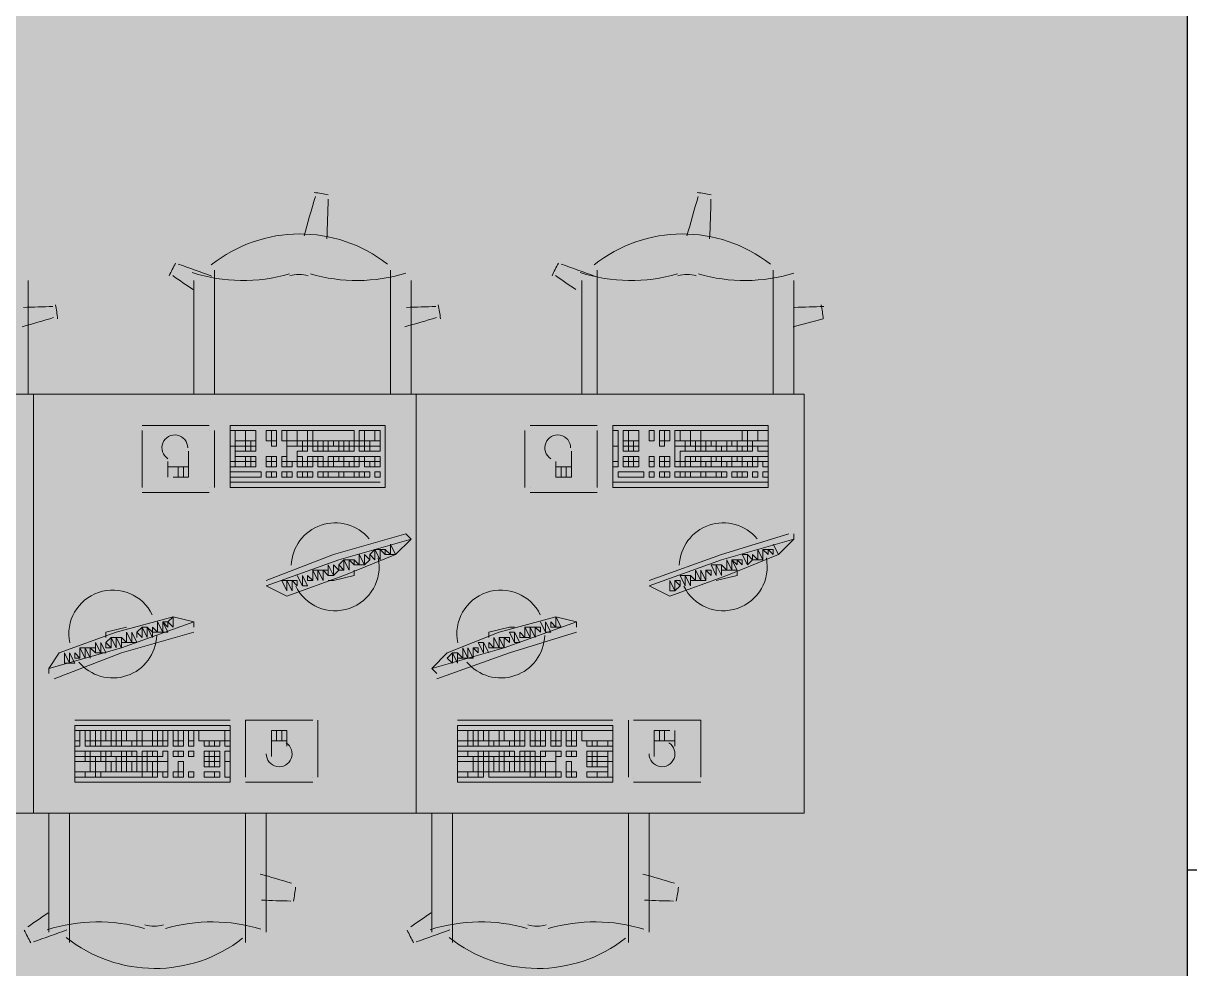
# Model space of a CAD drawing. Header units: millimetres. Extents: x 0 to 90.2, y 0 to 62.5.
# Drawn here: x 70.208 to 73.59, y 32.948 to 35.689 of the extents above; entities that cross this region are included whole.
import ezdxf

# ---------------------------------------------------------------- set-up
doc = ezdxf.new("R2010")
doc.units = ezdxf.units.MM
for name, color, linetype in [('PDF_014405$FT-FIXFIT', 7, 'Continuous'), ('PDF_014405$WA-COL', 7, 'Continuous'), ('PDF_014405$WA-EXT', 7, 'Continuous')]:
    doc.layers.add(name, color=color, linetype=linetype)
doc.layers.add('PDF_014405$HL-TMP', color=7, linetype='Continuous', true_color=0xe6db59)

msp = doc.modelspace()

# ---------------------------------------------------------------- linework, layer by layer
at = {"layer": 'PDF_014405$FT-FIXFIT', "lineweight": 0}
for points in [[(70.7626, 34.6134), (70.7626, 34.9734)], [(71.2725, 34.9734), (71.2725, 34.6134)], [(71.8725, 34.6134), (71.8725, 34.9734)], [(72.3824, 34.9734), (72.3824, 34.6134)], [(70.2226, 34.6134), (70.2226, 34.9434)], [(70.7026, 34.9434), (70.7026, 34.6134)], [(71.3325, 34.6134), (71.3325, 34.9434)], [(71.8275, 34.9434), (71.8275, 34.6134)], [(72.4424, 34.6134), (72.4424, 34.9434)], [(70.7476, 34.5234), (70.5526, 34.5234)], [(70.5526, 34.5084), (70.5526, 34.5084)], [(70.5526, 34.5084), (70.5526, 34.3434)], [(70.7476, 34.5084), (70.7476, 34.5084)], [(70.7626, 34.3434), (70.7626, 34.5084)], [(71.6625, 34.5084), (71.6625, 34.3434)], [(71.8725, 34.5234), (71.6775, 34.5234)], [(71.6775, 34.5084), (71.6775, 34.5084)], [(71.8725, 34.3434), (71.8725, 34.5084)], [(70.6426, 34.3734), (70.6876, 34.3734), (70.6876, 34.4484)], [(71.7525, 34.4184), (71.7525, 34.3734), (71.7975, 34.3734), (71.7975, 34.4484)], [(70.6276, 34.4184), (70.6276, 34.3734)], [(70.6876, 34.4034), (70.6276, 34.4034)], [(70.6576, 34.4034), (70.6576, 34.3734)], [(70.6726, 34.4034), (70.6726, 34.3734)], [(71.7975, 34.4034), (71.7525, 34.4034)], [(71.7675, 34.4034), (71.7675, 34.3734)], [(71.7825, 34.4034), (71.7825, 34.3734)], [(71.2425, 34.3584), (70.8076, 34.3584), (71.2425, 34.3584)], [(72.3674, 34.3584), (71.9175, 34.3584), (72.3674, 34.3584)], [(70.5526, 34.3284), (70.7476, 34.3284)], [(70.7476, 34.3434), (70.7476, 34.3434)], [(71.6775, 34.3434), (71.6775, 34.3434)], [(71.6775, 34.3284), (71.8725, 34.3284)], [(71.8725, 34.3434), (71.8725, 34.3434)], [(71.3325, 34.1935), (71.1226, 34.1335), (70.9126, 34.0585), (70.9726, 34.0285), (71.1376, 34.0885), (71.2875, 34.1485), (71.3325, 34.1935), (71.3175, 34.2085), (71.1076, 34.1485), (70.9126, 34.0735)], [(72.4424, 34.1935), (72.2325, 34.1335), (72.0225, 34.0585), (72.0825, 34.0285), (72.2475, 34.0885), (72.3974, 34.1485), (72.4424, 34.1935), (72.4424, 34.2085)], [(72.4274, 34.2085), (72.2325, 34.1485), (72.0225, 34.0735)], [(72.4274, 34.2085), (72.4274, 34.2085)], [(72.3524, 34.1635), (72.3524, 34.1335), (72.3524, 34.1635)], [(72.3824, 34.1785), (72.3974, 34.1485), (72.3824, 34.1785)], [(71.2125, 34.1485), (71.2125, 34.1335), (71.2125, 34.1485)], [(71.0026, 34.0885), (71.0176, 34.0585), (71.0026, 34.0885)], [(71.1676, 34.1035), (71.1676, 34.0885), (71.1076, 34.0735), (71.0926, 34.0735)], [(72.2775, 34.1035), (72.2775, 34.0885), (72.2175, 34.0735)], [(70.9126, 34.0735), (70.9126, 34.0735)], [(70.9126, 34.0585), (70.9126, 34.0585)], [(72.0225, 34.0585), (72.0225, 34.0585)], [(72.0375, 34.0735), (72.0375, 34.0735)], [(70.7026, 33.9535), (70.6426, 33.9685), (70.4776, 33.9235), (70.3126, 33.8635), (70.2826, 33.8185), (70.2826, 33.8035)], [(70.2826, 33.8185), (70.4926, 33.8785), (70.7026, 33.9535), (70.7026, 33.9385)], [(71.8125, 33.9535), (71.7525, 33.9685), (71.5875, 33.9235), (71.4375, 33.8635), (71.3925, 33.8185), (71.4075, 33.8035)], [(71.3925, 33.8185), (71.6025, 33.8785), (71.8125, 33.9535), (71.8125, 33.9385)], [(71.7225, 33.9235), (71.7075, 33.9535), (71.7225, 33.9235)], [(70.2976, 33.7885), (70.4926, 33.8635), (70.7026, 33.9235)], [(70.4476, 33.9085), (70.4476, 33.9235), (70.5076, 33.9385)], [(70.5376, 33.9085), (70.5376, 33.9235), (70.5376, 33.9085)], [(70.6876, 33.9385), (70.6876, 33.9385)], [(71.4075, 33.7885), (71.6175, 33.8635), (71.8125, 33.9235)], [(71.5575, 33.9085), (71.5575, 33.9235), (71.6175, 33.9385), (71.6325, 33.9385)], [(71.5575, 33.8635), (71.5425, 33.8935), (71.5575, 33.8635)], [(70.2976, 33.8035), (70.2976, 33.8035)], [(70.8076, 33.6685), (70.3576, 33.6685)], [(70.3576, 33.6535), (70.3576, 33.4885), (70.8076, 33.4885), (70.8076, 33.6535)], [(71.0476, 33.6685), (70.8526, 33.6685), (70.8526, 33.5035)], [(71.0476, 33.6685), (71.0476, 33.6685)], [(71.0626, 33.5035), (71.0626, 33.6685)], [(71.9175, 33.6685), (71.4675, 33.6685)], [(71.4675, 33.6535), (71.4675, 33.4885), (71.9175, 33.4885), (71.9175, 33.6535)], [(71.9625, 33.6685), (71.9625, 33.5035)], [(72.1725, 33.5035), (72.1725, 33.6685), (71.9775, 33.6685)], [(70.9726, 33.5935), (70.9726, 33.6385), (70.9276, 33.6385), (70.9276, 33.5635)], [(70.9426, 33.6085), (70.9426, 33.6385)], [(70.9576, 33.6085), (70.9576, 33.6385)], [(72.0825, 33.6385), (72.0375, 33.6385), (72.0375, 33.5635)], [(72.0525, 33.6085), (72.0525, 33.6385)], [(72.0675, 33.6085), (72.0675, 33.6385)], [(72.0975, 33.5935), (72.0975, 33.6385)], [(70.9276, 33.6085), (70.9726, 33.6085)], [(72.0375, 33.6085), (72.0975, 33.6085)], [(70.8526, 33.4885), (71.0476, 33.4885)], [(71.0476, 33.5035), (71.0476, 33.5035)], [(71.9775, 33.5035), (71.9775, 33.5035)], [(71.9775, 33.4885), (72.1725, 33.4885)], [(72.1725, 33.5035), (72.1725, 33.5035)], [(70.2826, 33.0536), (70.2826, 33.3985)], [(70.3426, 33.3985), (70.3426, 33.0236)], [(70.8526, 33.0236), (70.8526, 33.3985)], [(70.9126, 33.3985), (70.9126, 33.0536)], [(71.3925, 33.0536), (71.3925, 33.3985)], [(71.4525, 33.3985), (71.4525, 33.0236)], [(71.9625, 33.0236), (71.9625, 33.3985)], [(72.0225, 33.3985), (72.0225, 33.0536)]]:
    msp.add_lwpolyline(points, dxfattribs=at)
msp.add_lwpolyline([(72.4398, 34.8094, 0.00719), (72.5277, 34.8324, 0.025003), (72.5212, 34.8731)], format="xyb", dxfattribs=at)
for points in [[(69.1277, 34.6134), (70.2376, 34.6134), (70.2376, 33.3985), (69.1277, 33.3985)], [(70.2376, 34.6134), (71.3475, 34.6134), (71.3475, 33.3985), (70.2376, 33.3985)], [(71.3475, 34.6134), (72.4724, 34.6134), (72.4724, 33.3985), (71.3475, 33.3985)], [(71.2575, 34.5234), (70.8076, 34.5234), (70.8076, 34.3434), (71.2575, 34.3434)], [(70.8226, 34.5084), (70.8076, 34.5084), (70.8076, 34.4634), (70.8226, 34.4634)], [(70.8526, 34.5084), (70.8226, 34.5084), (70.8226, 34.4784), (70.8526, 34.4784)], [(70.8826, 34.5084), (70.8526, 34.5084), (70.8526, 34.4784), (70.8826, 34.4784)], [(70.9276, 34.5084), (70.9126, 34.5084), (70.9126, 34.4784), (70.9276, 34.4784)], [(70.9426, 34.5084), (70.9276, 34.5084), (70.9276, 34.4784), (70.9426, 34.4784)], [(70.9726, 34.5084), (70.9576, 34.5084), (70.9576, 34.4784), (70.9726, 34.4784)], [(70.9726, 34.5084), (71.0026, 34.5084), (71.0026, 34.4784), (70.9726, 34.4784)], [(71.0026, 34.5084), (71.0326, 34.5084), (71.0326, 34.4784), (71.0026, 34.4784)], [(71.0326, 34.5084), (71.0476, 34.5084), (71.0476, 34.4784), (71.0326, 34.4784)], [(71.1676, 34.5084), (71.0476, 34.5084), (71.0476, 34.4784), (71.1676, 34.4784)], [(71.1975, 34.5084), (71.1825, 34.5084), (71.1825, 34.4784), (71.1975, 34.4784)], [(71.2275, 34.5084), (71.1975, 34.5084), (71.1975, 34.4784), (71.2275, 34.4784)], [(71.2425, 34.5084), (71.2275, 34.5084), (71.2275, 34.4784), (71.2425, 34.4784)], [(72.3674, 34.5234), (71.9175, 34.5234), (71.9175, 34.3434), (72.3674, 34.3434)], [(71.9325, 34.5084), (71.9175, 34.5084), (71.9175, 34.4634), (71.9325, 34.4634)], [(71.9625, 34.5084), (71.9475, 34.5084), (71.9475, 34.4784), (71.9625, 34.4784)], [(71.9925, 34.5084), (71.9625, 34.5084), (71.9625, 34.4784), (71.9925, 34.4784)], [(72.0375, 34.5084), (72.0225, 34.5084), (72.0225, 34.4784), (72.0375, 34.4784)], [(72.0675, 34.5084), (72.0525, 34.5084), (72.0525, 34.4784), (72.0675, 34.4784)], [(72.0825, 34.5084), (72.0675, 34.5084), (72.0675, 34.4784), (72.0825, 34.4784)], [(72.0975, 34.5084), (72.1125, 34.5084), (72.1125, 34.4784), (72.0975, 34.4784)], [(72.1125, 34.5084), (72.1425, 34.5084), (72.1425, 34.4784), (72.1125, 34.4784)], [(72.1425, 34.5084), (72.1725, 34.5084), (72.1725, 34.4784), (72.1425, 34.4784)], [(72.2925, 34.5084), (72.1725, 34.5084), (72.1725, 34.4784), (72.2925, 34.4784)], [(72.3075, 34.5084), (72.2925, 34.5084), (72.2925, 34.4784), (72.3075, 34.4784)], [(72.3374, 34.5084), (72.3075, 34.5084), (72.3075, 34.4784), (72.3374, 34.4784)], [(72.3674, 34.5084), (72.3374, 34.5084), (72.3374, 34.4784), (72.3674, 34.4784)], [(70.8226, 34.4634), (70.8076, 34.4634), (70.8076, 34.4184), (70.8226, 34.4184)], [(70.8526, 34.4784), (70.8226, 34.4784), (70.8226, 34.4634), (70.8526, 34.4634)], [(70.8526, 34.4634), (70.8226, 34.4634), (70.8226, 34.4484), (70.8526, 34.4484)], [(70.8676, 34.4784), (70.8526, 34.4784), (70.8526, 34.4634), (70.8676, 34.4634)], [(70.8676, 34.4634), (70.8526, 34.4634), (70.8526, 34.4484), (70.8676, 34.4484)], [(70.8826, 34.4784), (70.8676, 34.4784), (70.8676, 34.4634), (70.8826, 34.4634)], [(70.8826, 34.4634), (70.8676, 34.4634), (70.8676, 34.4484), (70.8826, 34.4484)], [(70.9426, 34.4784), (70.9276, 34.4784), (70.9276, 34.4634), (70.9426, 34.4634)], [(71.0026, 34.4784), (70.9726, 34.4784), (70.9726, 34.4634), (71.0026, 34.4634)], [(71.0026, 34.4634), (70.9726, 34.4634), (70.9726, 34.4184), (71.0026, 34.4184), (71.0026, 34.4484), (71.0176, 34.4484), (71.0176, 34.4634)], [(71.0326, 34.4784), (71.0176, 34.4784), (71.0176, 34.4634), (71.0326, 34.4634)], [(71.0326, 34.4634), (71.0176, 34.4634), (71.0176, 34.4484), (71.0326, 34.4484)], [(71.0476, 34.4784), (71.0326, 34.4784), (71.0326, 34.4634), (71.0476, 34.4634)], [(71.0626, 34.4784), (71.0476, 34.4784), (71.0476, 34.4634), (71.0626, 34.4634)], [(71.0626, 34.4634), (71.0476, 34.4634), (71.0476, 34.4484), (71.0626, 34.4484)], [(71.0776, 34.4634), (71.0626, 34.4634), (71.0626, 34.4484), (71.0776, 34.4484)], [(71.0926, 34.4784), (71.0776, 34.4784), (71.0776, 34.4634), (71.0926, 34.4634)], [(71.0926, 34.4634), (71.0776, 34.4634), (71.0776, 34.4484), (71.0926, 34.4484)], [(71.1076, 34.4784), (71.0926, 34.4784), (71.0926, 34.4634), (71.1076, 34.4634)], [(71.1226, 34.4634), (71.0926, 34.4634), (71.0926, 34.4484), (71.1226, 34.4484)], [(71.1226, 34.4784), (71.1076, 34.4784), (71.1076, 34.4634), (71.1226, 34.4634)], [(71.1376, 34.4634), (71.1226, 34.4634), (71.1226, 34.4484), (71.1376, 34.4484)], [(71.1526, 34.4784), (71.1376, 34.4784), (71.1376, 34.4634), (71.1526, 34.4634)], [(71.1526, 34.4634), (71.1376, 34.4634), (71.1376, 34.4484), (71.1526, 34.4484)], [(71.1676, 34.4784), (71.1526, 34.4784), (71.1526, 34.4634), (71.1676, 34.4634)], [(71.1676, 34.4634), (71.1526, 34.4634), (71.1526, 34.4484), (71.1676, 34.4484)], [(71.1825, 34.4784), (71.1676, 34.4784), (71.1676, 34.4634), (71.1825, 34.4634)], [(71.1975, 34.4634), (71.1825, 34.4634), (71.1825, 34.4484), (71.1975, 34.4484)], [(71.2125, 34.4784), (71.1975, 34.4784), (71.1975, 34.4634), (71.2125, 34.4634)], [(71.2125, 34.4634), (71.1975, 34.4634), (71.1975, 34.4484), (71.2125, 34.4484)], [(71.2425, 34.4784), (71.2125, 34.4784), (71.2125, 34.4634), (71.2425, 34.4634)], [(71.2425, 34.4634), (71.2125, 34.4634), (71.2125, 34.4484), (71.2425, 34.4484)], [(71.9325, 34.4634), (71.9175, 34.4634), (71.9175, 34.4184), (71.9325, 34.4184)], [(71.9625, 34.4784), (71.9475, 34.4784), (71.9475, 34.4634), (71.9625, 34.4634)], [(71.9625, 34.4634), (71.9475, 34.4634), (71.9475, 34.4484), (71.9625, 34.4484)], [(71.9775, 34.4784), (71.9625, 34.4784), (71.9625, 34.4634), (71.9775, 34.4634)], [(71.9775, 34.4634), (71.9625, 34.4634), (71.9625, 34.4484), (71.9775, 34.4484)], [(71.9925, 34.4784), (71.9775, 34.4784), (71.9775, 34.4634), (71.9925, 34.4634)], [(71.9925, 34.4634), (71.9775, 34.4634), (71.9775, 34.4484), (71.9925, 34.4484)], [(72.0675, 34.4784), (72.0525, 34.4784), (72.0525, 34.4634), (72.0675, 34.4634)], [(72.1275, 34.4784), (72.0975, 34.4784), (72.0975, 34.4634), (72.1275, 34.4634)], [(72.1125, 34.4634), (72.0975, 34.4634), (72.0975, 34.4184), (72.1125, 34.4184), (72.1125, 34.4484), (72.1275, 34.4484), (72.1275, 34.4634)], [(72.1425, 34.4784), (72.1275, 34.4784), (72.1275, 34.4634), (72.1425, 34.4634)], [(72.1575, 34.4634), (72.1275, 34.4634), (72.1275, 34.4484), (72.1575, 34.4484)], [(72.1575, 34.4784), (72.1425, 34.4784), (72.1425, 34.4634), (72.1575, 34.4634)], [(72.1725, 34.4634), (72.1575, 34.4634), (72.1575, 34.4484), (72.1725, 34.4484)], [(72.1875, 34.4784), (72.1725, 34.4784), (72.1725, 34.4634), (72.1875, 34.4634)], [(72.1875, 34.4634), (72.1725, 34.4634), (72.1725, 34.4484), (72.1875, 34.4484)], [(72.2025, 34.4784), (72.1875, 34.4784), (72.1875, 34.4634), (72.2025, 34.4634)], [(72.2175, 34.4634), (72.1875, 34.4634), (72.1875, 34.4484), (72.2175, 34.4484)], [(72.2175, 34.4784), (72.2025, 34.4784), (72.2025, 34.4634), (72.2175, 34.4634)], [(72.2475, 34.4784), (72.2175, 34.4784), (72.2175, 34.4634), (72.2475, 34.4634)], [(72.2325, 34.4634), (72.2175, 34.4634), (72.2175, 34.4484), (72.2325, 34.4484)], [(72.2475, 34.4634), (72.2325, 34.4634), (72.2325, 34.4484), (72.2475, 34.4484)], [(72.2625, 34.4784), (72.2475, 34.4784), (72.2475, 34.4634), (72.2625, 34.4634)], [(72.2775, 34.4634), (72.2475, 34.4634), (72.2475, 34.4484), (72.2775, 34.4484)], [(72.2775, 34.4784), (72.2625, 34.4784), (72.2625, 34.4634), (72.2775, 34.4634)], [(72.3075, 34.4784), (72.2775, 34.4784), (72.2775, 34.4634), (72.3075, 34.4634)], [(72.2925, 34.4634), (72.2775, 34.4634), (72.2775, 34.4484), (72.2925, 34.4484)], [(72.3075, 34.4634), (72.2925, 34.4634), (72.2925, 34.4484), (72.3075, 34.4484)], [(72.3225, 34.4784), (72.3075, 34.4784), (72.3075, 34.4634), (72.3225, 34.4634)], [(72.3225, 34.4634), (72.3075, 34.4634), (72.3075, 34.4484), (72.3225, 34.4484)], [(72.3674, 34.4784), (72.3225, 34.4784), (72.3225, 34.4634), (72.3674, 34.4634)], [(72.3674, 34.4634), (72.3374, 34.4634), (72.3374, 34.4484), (72.3674, 34.4484)], [(70.8526, 34.4334), (70.8226, 34.4334), (70.8226, 34.4184), (70.8526, 34.4184)], [(70.8676, 34.4334), (70.8526, 34.4334), (70.8526, 34.4184), (70.8676, 34.4184)], [(70.8826, 34.4334), (70.8676, 34.4334), (70.8676, 34.4184), (70.8826, 34.4184)], [(70.9276, 34.4334), (70.9126, 34.4334), (70.9126, 34.4184), (70.9276, 34.4184)], [(70.9426, 34.4334), (70.9276, 34.4334), (70.9276, 34.4184), (70.9426, 34.4184)], [(70.9726, 34.4334), (70.9576, 34.4334), (70.9576, 34.4184), (70.9726, 34.4184)], [(71.0176, 34.4334), (71.0026, 34.4334), (71.0026, 34.4184), (71.0176, 34.4184)], [(71.0476, 34.4334), (71.0326, 34.4334), (71.0326, 34.4184), (71.0476, 34.4184)], [(71.0626, 34.4334), (71.0476, 34.4334), (71.0476, 34.4184), (71.0626, 34.4184)], [(71.0776, 34.4334), (71.0626, 34.4334), (71.0626, 34.4184), (71.0776, 34.4184)], [(71.1076, 34.4334), (71.0926, 34.4334), (71.0926, 34.4184), (71.1076, 34.4184)], [(71.1226, 34.4334), (71.1076, 34.4334), (71.1076, 34.4184), (71.1226, 34.4184)], [(71.1376, 34.4334), (71.1226, 34.4334), (71.1226, 34.4184), (71.1376, 34.4184)], [(71.1676, 34.4334), (71.1376, 34.4334), (71.1376, 34.4184), (71.1676, 34.4184)], [(71.1825, 34.4334), (71.1676, 34.4334), (71.1676, 34.4184), (71.1825, 34.4184)], [(71.1975, 34.4334), (71.1825, 34.4334), (71.1825, 34.4184), (71.1975, 34.4184)], [(71.2275, 34.4334), (71.1975, 34.4334), (71.1975, 34.4184), (71.2275, 34.4184)], [(71.2425, 34.4334), (71.2275, 34.4334), (71.2275, 34.4184), (71.2425, 34.4184)], [(71.9625, 34.4334), (71.9475, 34.4334), (71.9475, 34.4184), (71.9625, 34.4184)], [(71.9775, 34.4334), (71.9625, 34.4334), (71.9625, 34.4184), (71.9775, 34.4184)], [(71.9925, 34.4334), (71.9775, 34.4334), (71.9775, 34.4184), (71.9925, 34.4184)], [(72.0375, 34.4334), (72.0225, 34.4334), (72.0225, 34.4184), (72.0375, 34.4184)], [(72.0675, 34.4334), (72.0525, 34.4334), (72.0525, 34.4184), (72.0675, 34.4184)], [(72.0825, 34.4334), (72.0675, 34.4334), (72.0675, 34.4184), (72.0825, 34.4184)], [(72.1425, 34.4334), (72.1275, 34.4334), (72.1275, 34.4184), (72.1425, 34.4184)], [(72.1575, 34.4334), (72.1425, 34.4334), (72.1425, 34.4184), (72.1575, 34.4184)], [(72.1725, 34.4334), (72.1575, 34.4334), (72.1575, 34.4184), (72.1725, 34.4184)], [(72.2025, 34.4334), (72.1725, 34.4334), (72.1725, 34.4184), (72.2025, 34.4184)], [(72.2175, 34.4334), (72.2025, 34.4334), (72.2025, 34.4184), (72.2175, 34.4184)], [(72.2325, 34.4334), (72.2175, 34.4334), (72.2175, 34.4184), (72.2325, 34.4184)], [(72.2625, 34.4334), (72.2325, 34.4334), (72.2325, 34.4184), (72.2625, 34.4184)], [(72.2775, 34.4334), (72.2625, 34.4334), (72.2625, 34.4184), (72.2775, 34.4184)], [(72.2925, 34.4334), (72.2775, 34.4334), (72.2775, 34.4184), (72.2925, 34.4184)], [(72.3225, 34.4334), (72.2925, 34.4334), (72.2925, 34.4184), (72.3225, 34.4184)], [(72.3374, 34.4334), (72.3225, 34.4334), (72.3225, 34.4184), (72.3374, 34.4184)], [(72.3674, 34.4334), (72.3374, 34.4334), (72.3374, 34.4184), (72.3674, 34.4184)], [(70.8226, 34.4184), (70.8076, 34.4184), (70.8076, 34.4034), (70.8226, 34.4034)], [(70.8526, 34.4184), (70.8226, 34.4184), (70.8226, 34.4034), (70.8526, 34.4034)], [(70.8676, 34.4184), (70.8526, 34.4184), (70.8526, 34.4034), (70.8676, 34.4034)], [(70.8826, 34.4184), (70.8676, 34.4184), (70.8676, 34.4034), (70.8826, 34.4034)], [(70.9276, 34.4184), (70.9126, 34.4184), (70.9126, 34.4034), (70.9276, 34.4034)], [(70.9426, 34.4184), (70.9276, 34.4184), (70.9276, 34.4034), (70.9426, 34.4034)], [(70.9726, 34.4184), (70.9576, 34.4184), (70.9576, 34.4034), (70.9726, 34.4034)], [(70.9876, 34.4184), (70.9726, 34.4184), (70.9726, 34.4034), (70.9876, 34.4034)], [(71.0176, 34.4184), (71.0026, 34.4184), (71.0026, 34.4034), (71.0176, 34.4034)], [(71.0326, 34.4184), (71.0176, 34.4184), (71.0176, 34.4034), (71.0326, 34.4034)], [(71.0476, 34.4184), (71.0326, 34.4184), (71.0326, 34.4034), (71.0476, 34.4034)], [(71.0776, 34.4184), (71.0626, 34.4184), (71.0626, 34.4034), (71.0776, 34.4034)], [(71.0926, 34.4184), (71.0776, 34.4184), (71.0776, 34.4034), (71.0926, 34.4034)], [(71.1076, 34.4184), (71.0926, 34.4184), (71.0926, 34.4034), (71.1076, 34.4034)], [(71.1376, 34.4184), (71.1076, 34.4184), (71.1076, 34.4034), (71.1376, 34.4034)], [(71.1526, 34.4184), (71.1376, 34.4184), (71.1376, 34.4034), (71.1526, 34.4034)], [(71.1676, 34.4184), (71.1526, 34.4184), (71.1526, 34.4034), (71.1676, 34.4034)], [(71.1825, 34.4184), (71.1676, 34.4184), (71.1676, 34.4034), (71.1825, 34.4034)], [(71.2125, 34.4184), (71.1975, 34.4184), (71.1975, 34.4034), (71.2125, 34.4034)], [(71.2275, 34.4184), (71.2125, 34.4184), (71.2125, 34.4034), (71.2275, 34.4034)], [(71.2425, 34.4184), (71.2275, 34.4184), (71.2275, 34.4034), (71.2425, 34.4034)], [(71.9325, 34.4184), (71.9175, 34.4184), (71.9175, 34.4034), (71.9325, 34.4034)], [(71.9625, 34.4184), (71.9475, 34.4184), (71.9475, 34.4034), (71.9625, 34.4034)], [(71.9775, 34.4184), (71.9625, 34.4184), (71.9625, 34.4034), (71.9775, 34.4034)], [(71.9925, 34.4184), (71.9775, 34.4184), (71.9775, 34.4034), (71.9925, 34.4034)], [(72.0375, 34.4184), (72.0225, 34.4184), (72.0225, 34.4034), (72.0375, 34.4034)], [(72.0675, 34.4184), (72.0525, 34.4184), (72.0525, 34.4034), (72.0675, 34.4034)], [(72.0825, 34.4184), (72.0675, 34.4184), (72.0675, 34.4034), (72.0825, 34.4034)], [(72.1125, 34.4184), (72.0975, 34.4184), (72.0975, 34.4034), (72.1125, 34.4034)], [(72.1275, 34.4184), (72.1125, 34.4184), (72.1125, 34.4034), (72.1275, 34.4034)], [(72.1425, 34.4184), (72.1275, 34.4184), (72.1275, 34.4034), (72.1425, 34.4034)], [(72.1725, 34.4184), (72.1425, 34.4184), (72.1425, 34.4034), (72.1725, 34.4034)], [(72.1875, 34.4184), (72.1725, 34.4184), (72.1725, 34.4034), (72.1875, 34.4034)], [(72.2025, 34.4184), (72.1875, 34.4184), (72.1875, 34.4034), (72.2025, 34.4034)], [(72.2325, 34.4184), (72.2025, 34.4184), (72.2025, 34.4034), (72.2325, 34.4034)], [(72.2475, 34.4184), (72.2325, 34.4184), (72.2325, 34.4034), (72.2475, 34.4034)], [(72.2625, 34.4184), (72.2475, 34.4184), (72.2475, 34.4034), (72.2625, 34.4034)], [(72.2925, 34.4184), (72.2625, 34.4184), (72.2625, 34.4034), (72.2925, 34.4034)], [(72.3075, 34.4184), (72.2925, 34.4184), (72.2925, 34.4034), (72.3075, 34.4034)], [(72.3225, 34.4184), (72.3075, 34.4184), (72.3075, 34.4034), (72.3225, 34.4034)], [(72.3374, 34.4184), (72.3225, 34.4184), (72.3225, 34.4034), (72.3374, 34.4034)], [(72.3674, 34.4184), (72.3524, 34.4184), (72.3524, 34.4034), (72.3674, 34.4034)], [(70.8976, 34.3734), (70.8076, 34.3734), (70.8076, 34.3884), (70.8976, 34.3884)], [(70.9276, 34.3884), (70.9126, 34.3884), (70.9126, 34.3734), (70.9276, 34.3734)], [(70.9426, 34.3884), (70.9276, 34.3884), (70.9276, 34.3734), (70.9426, 34.3734)], [(70.9726, 34.3884), (70.9576, 34.3884), (70.9576, 34.3734), (70.9726, 34.3734)], [(70.9876, 34.3884), (70.9726, 34.3884), (70.9726, 34.3734), (70.9876, 34.3734)], [(71.0176, 34.3884), (71.0026, 34.3884), (71.0026, 34.3734), (71.0176, 34.3734)], [(71.0326, 34.3884), (71.0176, 34.3884), (71.0176, 34.3734), (71.0326, 34.3734)], [(71.0476, 34.3884), (71.0326, 34.3884), (71.0326, 34.3734), (71.0476, 34.3734)], [(71.0776, 34.3884), (71.0626, 34.3884), (71.0626, 34.3734), (71.0776, 34.3734)], [(71.0926, 34.3884), (71.0776, 34.3884), (71.0776, 34.3734), (71.0926, 34.3734)], [(71.1226, 34.3884), (71.0926, 34.3884), (71.0926, 34.3734), (71.1226, 34.3734)], [(71.1376, 34.3884), (71.1226, 34.3884), (71.1226, 34.3734), (71.1376, 34.3734)], [(71.1676, 34.3884), (71.1376, 34.3884), (71.1376, 34.3734), (71.1676, 34.3734)], [(71.1825, 34.3884), (71.1676, 34.3884), (71.1676, 34.3734), (71.1825, 34.3734)], [(71.1975, 34.3884), (71.1825, 34.3884), (71.1825, 34.3734), (71.1975, 34.3734)], [(71.2125, 34.3884), (71.1975, 34.3884), (71.1975, 34.3734), (71.2125, 34.3734)], [(71.2425, 34.3884), (71.2275, 34.3884), (71.2275, 34.3734), (71.2425, 34.3734)], [(72.0075, 34.3734), (71.9325, 34.3734), (71.9325, 34.3884), (72.0075, 34.3884)], [(72.0375, 34.3884), (72.0225, 34.3884), (72.0225, 34.3734), (72.0375, 34.3734)], [(72.0675, 34.3884), (72.0525, 34.3884), (72.0525, 34.3734), (72.0675, 34.3734)], [(72.0825, 34.3884), (72.0675, 34.3884), (72.0675, 34.3734), (72.0825, 34.3734)], [(72.1125, 34.3884), (72.0975, 34.3884), (72.0975, 34.3734), (72.1125, 34.3734)], [(72.1275, 34.3884), (72.1125, 34.3884), (72.1125, 34.3734), (72.1275, 34.3734)], [(72.1425, 34.3884), (72.1275, 34.3884), (72.1275, 34.3734), (72.1425, 34.3734)], [(72.1725, 34.3884), (72.1425, 34.3884), (72.1425, 34.3734), (72.1725, 34.3734)], [(72.1875, 34.3884), (72.1725, 34.3884), (72.1725, 34.3734), (72.1875, 34.3734)], [(72.2175, 34.3884), (72.1875, 34.3884), (72.1875, 34.3734), (72.2175, 34.3734)], [(72.2325, 34.3884), (72.2175, 34.3884), (72.2175, 34.3734), (72.2325, 34.3734)], [(72.2475, 34.3884), (72.2325, 34.3884), (72.2325, 34.3734), (72.2475, 34.3734)], [(72.2775, 34.3884), (72.2625, 34.3884), (72.2625, 34.3734), (72.2775, 34.3734)], [(72.2925, 34.3884), (72.2775, 34.3884), (72.2775, 34.3734), (72.2925, 34.3734)], [(72.3075, 34.3884), (72.2925, 34.3884), (72.2925, 34.3734), (72.3075, 34.3734)], [(72.3374, 34.3884), (72.3225, 34.3884), (72.3225, 34.3734), (72.3374, 34.3734)], [(72.3674, 34.3884), (72.3524, 34.3884), (72.3524, 34.3734), (72.3674, 34.3734)], [(71.2275, 34.1635), (71.2125, 34.1485), (71.2275, 34.1335)], [(71.2425, 34.1635), (71.2275, 34.1635), (71.2425, 34.1335)], [(71.2575, 34.1635), (71.2425, 34.1635), (71.2575, 34.1485)], [(71.2575, 34.1635), (71.2575, 34.1485), (71.2725, 34.1485)], [(71.2725, 34.1785), (71.2725, 34.1485), (71.2875, 34.1485)], [(72.3374, 34.1635), (72.3374, 34.1485), (72.3374, 34.1335), (72.3524, 34.1335)], [(72.3674, 34.1635), (72.3524, 34.1635), (72.3674, 34.1485)], [(72.3824, 34.1635), (72.3674, 34.1635), (72.3824, 34.1485)], [(71.1376, 34.1335), (71.1226, 34.1185), (71.1376, 34.1035)], [(71.1526, 34.1335), (71.1376, 34.1335), (71.1526, 34.1035)], [(71.1676, 34.1335), (71.1526, 34.1335), (71.1676, 34.1185)], [(71.1676, 34.1335), (71.1676, 34.1185), (71.1825, 34.1185)], [(71.1825, 34.1485), (71.1825, 34.1185), (71.1975, 34.1185)], [(71.1975, 34.1485), (71.1975, 34.1185), (71.2125, 34.1335)], [(72.2475, 34.1335), (72.2475, 34.1185), (72.2475, 34.1035), (72.2625, 34.1035)], [(72.2625, 34.1335), (72.2625, 34.1035), (72.2775, 34.1035)], [(72.2775, 34.1335), (72.2625, 34.1335), (72.2775, 34.1185)], [(72.2925, 34.1335), (72.2775, 34.1335), (72.2925, 34.1185)], [(72.3075, 34.1485), (72.2925, 34.1485), (72.3075, 34.1185)], [(72.3075, 34.1485), (72.3075, 34.1185), (72.3225, 34.1335)], [(72.3225, 34.1485), (72.3225, 34.1335), (72.3374, 34.1335)], [(71.0176, 34.0885), (71.0176, 34.0585), (71.0326, 34.0585)], [(71.0326, 34.0885), (71.0326, 34.0735), (71.0476, 34.0735)], [(71.0476, 34.1035), (71.0476, 34.0885), (71.0476, 34.0735)], [(71.0626, 34.1035), (71.0476, 34.1035), (71.0626, 34.0735)], [(71.0776, 34.1035), (71.0626, 34.1035), (71.0776, 34.0735), (71.0776, 34.0885)], [(71.0926, 34.1035), (71.0776, 34.1035), (71.0926, 34.0885)], [(71.0926, 34.1185), (71.0926, 34.0885), (71.1076, 34.0885)], [(71.1076, 34.1185), (71.1076, 34.0885), (71.1226, 34.1035)], [(71.1226, 34.1185), (71.1226, 34.1035), (71.1376, 34.1035)], [(72.1275, 34.0885), (72.1125, 34.0885), (72.1275, 34.0585)], [(72.1425, 34.0885), (72.1275, 34.0885), (72.1425, 34.0585)], [(72.1425, 34.0885), (72.1425, 34.0735), (72.1575, 34.0735)], [(72.1575, 34.1035), (72.1575, 34.0885), (72.1575, 34.0735), (72.1725, 34.0735)], [(72.1725, 34.1035), (72.1725, 34.0735), (72.1875, 34.0735)], [(72.1875, 34.1035), (72.1875, 34.0735), (72.1875, 34.0885)], [(72.2025, 34.1035), (72.1875, 34.1035), (72.2025, 34.0885)], [(72.2175, 34.1185), (72.2025, 34.1185), (72.2175, 34.0885)], [(72.2325, 34.1185), (72.2175, 34.1185), (72.2325, 34.0885), (72.2325, 34.1035)], [(72.2325, 34.1185), (72.2325, 34.1035), (72.2475, 34.1035)], [(70.9726, 34.0735), (70.9576, 34.0735), (70.9726, 34.0435)], [(70.9876, 34.0735), (70.9726, 34.0735), (70.9876, 34.0435), (70.9876, 34.0585)], [(71.0026, 34.0735), (70.9876, 34.0735), (71.0026, 34.0585)], [(72.0825, 34.0735), (72.0825, 34.0435), (72.0975, 34.0435)], [(72.0975, 34.0735), (72.0975, 34.0435), (72.1125, 34.0585)], [(72.1125, 34.0735), (72.0975, 34.0735), (72.1125, 34.0585)], [(70.5976, 33.9235), (70.6126, 33.9235), (70.5976, 33.9535)], [(70.6276, 33.9385), (70.6276, 33.9535), (70.6126, 33.9535)], [(70.6126, 33.9235), (70.6276, 33.9235), (70.6126, 33.9535)], [(70.6426, 33.9385), (70.6426, 33.9685), (70.6276, 33.9535)], [(71.7225, 33.9235), (71.7375, 33.9235), (71.7225, 33.9535)], [(71.7375, 33.9385), (71.7525, 33.9385), (71.7375, 33.9535)], [(71.7525, 33.9385), (71.7675, 33.9385), (71.7525, 33.9685), (71.7525, 33.9535)], [(70.5076, 33.8935), (70.5226, 33.8935), (70.5076, 33.9235)], [(70.5226, 33.8935), (70.5376, 33.8935), (70.5226, 33.9235)], [(70.5526, 33.9085), (70.5526, 33.9385), (70.5376, 33.9235)], [(70.5676, 33.9085), (70.5676, 33.9385), (70.5526, 33.9385)], [(70.5826, 33.9085), (70.5826, 33.9235), (70.5676, 33.9385)], [(70.5826, 33.9235), (70.5976, 33.9235), (70.5826, 33.9385)], [(71.6325, 33.8935), (71.6325, 33.9235), (71.6175, 33.9235)], [(71.6325, 33.8935), (71.6475, 33.8935), (71.6325, 33.9235)], [(71.6475, 33.9085), (71.6625, 33.9085), (71.6475, 33.9235)], [(71.6775, 33.9085), (71.6775, 33.9385), (71.6625, 33.9385)], [(71.6625, 33.9085), (71.6775, 33.9085), (71.6625, 33.9385), (71.6625, 33.9235)], [(71.6925, 33.9085), (71.6925, 33.9235), (71.6925, 33.9385), (71.6775, 33.9385)], [(71.7075, 33.9235), (71.7075, 33.9385), (71.6925, 33.9385)], [(70.4176, 33.8635), (70.4326, 33.8635), (70.4176, 33.8935)], [(70.4326, 33.8635), (70.4476, 33.8635), (70.4326, 33.8935)], [(70.4626, 33.8785), (70.4626, 33.9085), (70.4476, 33.8935)], [(70.4476, 33.8785), (70.4626, 33.8785), (70.4476, 33.8935)], [(70.4776, 33.8785), (70.4776, 33.9085), (70.4626, 33.9085)], [(70.4926, 33.8785), (70.4926, 33.8935), (70.4926, 33.9085), (70.4776, 33.9085)], [(70.4926, 33.8935), (70.5076, 33.8935), (70.4926, 33.9085)], [(71.5425, 33.8635), (71.5425, 33.8935), (71.5275, 33.8935)], [(71.5575, 33.8785), (71.5725, 33.8785), (71.5575, 33.8935)], [(71.5725, 33.8785), (71.5875, 33.8785), (71.5725, 33.9085), (71.5725, 33.8935)], [(71.6025, 33.8785), (71.6025, 33.8935), (71.6025, 33.9085), (71.5875, 33.9085)], [(71.5875, 33.8785), (71.6025, 33.8785), (71.5875, 33.9085)], [(71.6175, 33.8935), (71.6175, 33.9085), (71.6025, 33.9085)], [(70.3276, 33.8335), (70.3426, 33.8335), (70.3276, 33.8635), (70.3276, 33.8485)], [(70.3426, 33.8335), (70.3576, 33.8335), (70.3426, 33.8635)], [(70.3576, 33.8485), (70.3726, 33.8485), (70.3576, 33.8635)], [(70.3876, 33.8485), (70.3876, 33.8785), (70.3726, 33.8785)], [(70.3726, 33.8485), (70.3726, 33.8785), (70.3726, 33.8635)], [(70.4026, 33.8485), (70.4026, 33.8635), (70.4026, 33.8785), (70.3876, 33.8785)], [(70.4176, 33.8635), (70.4176, 33.8785), (70.4026, 33.8785)], [(71.4525, 33.8335), (71.4525, 33.8635), (71.4375, 33.8485)], [(71.4675, 33.8335), (71.4675, 33.8635), (71.4525, 33.8635)], [(71.4675, 33.8485), (71.4825, 33.8485), (71.4675, 33.8635)], [(71.4825, 33.8485), (71.4975, 33.8485), (71.4825, 33.8785), (71.4825, 33.8635)], [(71.4975, 33.8485), (71.5125, 33.8485), (71.4975, 33.8785)], [(71.5275, 33.8635), (71.5275, 33.8785), (71.5125, 33.8785)], [(71.5125, 33.8485), (71.5125, 33.8635), (71.5125, 33.8785)], [(70.3576, 33.6535), (70.8076, 33.6535), (70.8076, 33.6385), (70.3576, 33.6385)], [(71.4675, 33.6535), (71.9175, 33.6535), (71.9175, 33.6385), (71.4675, 33.6385)], [(70.3576, 33.6085), (70.3726, 33.6085), (70.3726, 33.6385), (70.3576, 33.6385)], [(70.3876, 33.6085), (70.4026, 33.6085), (70.4026, 33.6385), (70.3876, 33.6385)], [(70.4176, 33.6085), (70.4326, 33.6085), (70.4326, 33.6385), (70.4176, 33.6385)], [(70.4326, 33.6085), (70.4476, 33.6085), (70.4476, 33.6385), (70.4326, 33.6385)], [(70.4476, 33.6085), (70.4626, 33.6085), (70.4626, 33.6385), (70.4476, 33.6385)], [(70.4776, 33.6085), (70.4926, 33.6085), (70.4926, 33.6385), (70.4776, 33.6385)], [(70.4926, 33.6085), (70.5076, 33.6085), (70.5076, 33.6385), (70.4926, 33.6385)], [(70.5076, 33.6085), (70.5376, 33.6085), (70.5376, 33.6385), (70.5076, 33.6385)], [(70.5376, 33.6085), (70.5526, 33.6085), (70.5526, 33.6385), (70.5376, 33.6385)], [(70.5526, 33.6085), (70.5826, 33.6085), (70.5826, 33.6385), (70.5526, 33.6385)], [(70.5826, 33.6085), (70.5976, 33.6085), (70.5976, 33.6385), (70.5826, 33.6385)], [(70.5976, 33.6085), (70.6126, 33.6085), (70.6126, 33.6385), (70.5976, 33.6385)], [(70.6126, 33.6085), (70.6276, 33.6085), (70.6276, 33.6385), (70.6126, 33.6385)], [(70.6426, 33.6085), (70.6576, 33.6085), (70.6576, 33.6385), (70.6426, 33.6385)], [(70.6576, 33.6085), (70.6726, 33.6085), (70.6726, 33.6385), (70.6576, 33.6385)], [(70.6876, 33.6085), (70.7026, 33.6085), (70.7026, 33.6385), (70.6876, 33.6385)], [(70.7176, 33.6385), (70.7926, 33.6385), (70.7926, 33.6085), (70.7176, 33.6085)], [(71.4675, 33.6085), (71.4975, 33.6085), (71.4975, 33.6385), (71.4675, 33.6385)], [(71.5125, 33.6085), (71.5275, 33.6085), (71.5275, 33.6385), (71.5125, 33.6385)], [(71.5275, 33.6085), (71.5425, 33.6085), (71.5425, 33.6385), (71.5275, 33.6385)], [(71.5425, 33.6085), (71.5575, 33.6085), (71.5575, 33.6385), (71.5425, 33.6385)], [(71.5575, 33.6085), (71.5875, 33.6085), (71.5875, 33.6385), (71.5575, 33.6385)], [(71.5875, 33.6085), (71.6025, 33.6085), (71.6025, 33.6385), (71.5875, 33.6385)], [(71.6025, 33.6085), (71.6325, 33.6085), (71.6325, 33.6385), (71.6025, 33.6385)], [(71.6325, 33.6085), (71.6475, 33.6085), (71.6475, 33.6385), (71.6325, 33.6385)], [(71.6475, 33.6085), (71.6625, 33.6085), (71.6625, 33.6385), (71.6475, 33.6385)], [(71.6775, 33.6085), (71.6925, 33.6085), (71.6925, 33.6385), (71.6775, 33.6385)], [(71.6925, 33.6085), (71.7075, 33.6085), (71.7075, 33.6385), (71.6925, 33.6385)], [(71.7075, 33.6085), (71.7225, 33.6085), (71.7225, 33.6385), (71.7075, 33.6385)], [(71.7375, 33.6085), (71.7525, 33.6085), (71.7525, 33.6385), (71.7375, 33.6385)], [(71.7525, 33.6085), (71.7675, 33.6085), (71.7675, 33.6385), (71.7525, 33.6385)], [(71.7825, 33.6085), (71.7975, 33.6085), (71.7975, 33.6385), (71.7825, 33.6385)], [(71.7975, 33.6085), (71.8125, 33.6085), (71.8125, 33.6385), (71.7975, 33.6385)], [(71.8275, 33.6385), (71.9175, 33.6385), (71.9175, 33.6085), (71.8275, 33.6085)], [(70.3576, 33.5935), (70.3726, 33.5935), (70.3726, 33.6085), (70.3576, 33.6085)], [(70.3576, 33.5635), (70.3876, 33.5635), (70.3876, 33.5785), (70.3576, 33.5785)], [(70.3876, 33.5935), (70.4026, 33.5935), (70.4026, 33.6085), (70.3876, 33.6085)], [(70.3876, 33.5635), (70.4026, 33.5635), (70.4026, 33.5785), (70.3876, 33.5785)], [(70.4026, 33.5935), (70.4176, 33.5935), (70.4176, 33.6085), (70.4026, 33.6085)], [(70.4026, 33.5635), (70.4326, 33.5635), (70.4326, 33.5785), (70.4026, 33.5785)], [(70.4176, 33.5935), (70.4326, 33.5935), (70.4326, 33.6085), (70.4176, 33.6085)], [(70.4326, 33.5935), (70.4626, 33.5935), (70.4626, 33.6085), (70.4326, 33.6085)], [(70.4326, 33.5635), (70.4476, 33.5635), (70.4476, 33.5785), (70.4326, 33.5785)], [(70.4476, 33.5635), (70.4626, 33.5635), (70.4626, 33.5785), (70.4476, 33.5785)], [(70.4626, 33.5935), (70.4776, 33.5935), (70.4776, 33.6085), (70.4626, 33.6085)], [(70.4626, 33.5635), (70.4926, 33.5635), (70.4926, 33.5785), (70.4626, 33.5785)], [(70.4776, 33.5935), (70.4926, 33.5935), (70.4926, 33.6085), (70.4776, 33.6085)], [(70.4926, 33.5935), (70.5226, 33.5935), (70.5226, 33.6085), (70.4926, 33.6085)], [(70.4926, 33.5635), (70.5076, 33.5635), (70.5076, 33.5785), (70.4926, 33.5785)], [(70.5076, 33.5635), (70.5226, 33.5635), (70.5226, 33.5785), (70.5076, 33.5785)], [(70.5226, 33.5935), (70.5376, 33.5935), (70.5376, 33.6085), (70.5226, 33.6085)], [(70.5226, 33.5635), (70.5376, 33.5635), (70.5376, 33.5785), (70.5226, 33.5785)], [(70.5376, 33.5935), (70.5526, 33.5935), (70.5526, 33.6085), (70.5376, 33.6085)], [(70.5526, 33.5935), (70.5826, 33.5935), (70.5826, 33.6085), (70.5526, 33.6085)], [(70.5526, 33.5635), (70.5676, 33.5635), (70.5676, 33.5785), (70.5526, 33.5785)], [(70.5676, 33.5635), (70.5826, 33.5635), (70.5826, 33.5785), (70.5676, 33.5785)], [(70.5826, 33.5935), (70.5976, 33.5935), (70.5976, 33.6085), (70.5826, 33.6085)], [(70.5826, 33.5635), (70.5976, 33.5635), (70.5976, 33.5785), (70.5826, 33.5785)], [(70.5976, 33.5935), (70.6126, 33.5935), (70.6126, 33.6085), (70.5976, 33.6085)], [(70.6126, 33.5485), (70.6276, 33.5485), (70.6276, 33.5785), (70.6126, 33.5785), (70.6126, 33.5635), (70.5976, 33.5635), (70.5976, 33.5485)], [(70.6126, 33.5935), (70.6276, 33.5935), (70.6276, 33.6085), (70.6126, 33.6085)], [(70.6426, 33.5935), (70.6576, 33.5935), (70.6576, 33.6085), (70.6426, 33.6085)], [(70.6426, 33.5635), (70.6576, 33.5635), (70.6576, 33.5785), (70.6426, 33.5785)], [(70.6576, 33.5935), (70.6726, 33.5935), (70.6726, 33.6085), (70.6576, 33.6085)], [(70.6576, 33.5635), (70.6726, 33.5635), (70.6726, 33.5785), (70.6576, 33.5785)], [(70.6876, 33.5935), (70.7026, 33.5935), (70.7026, 33.6085), (70.6876, 33.6085)], [(70.6876, 33.5635), (70.7026, 33.5635), (70.7026, 33.5785), (70.6876, 33.5785)], [(70.7326, 33.5935), (70.7476, 33.5935), (70.7476, 33.6085), (70.7326, 33.6085)], [(70.7326, 33.5635), (70.7476, 33.5635), (70.7476, 33.5785), (70.7326, 33.5785)], [(70.7476, 33.5935), (70.7626, 33.5935), (70.7626, 33.6085), (70.7476, 33.6085)], [(70.7476, 33.5635), (70.7626, 33.5635), (70.7626, 33.5785), (70.7476, 33.5785)], [(70.7626, 33.5935), (70.7776, 33.5935), (70.7776, 33.6085), (70.7626, 33.6085)], [(70.7626, 33.5635), (70.7776, 33.5635), (70.7776, 33.5785), (70.7626, 33.5785)], [(70.7926, 33.5935), (70.8076, 33.5935), (70.8076, 33.6085), (70.7926, 33.6085)], [(70.7926, 33.5485), (70.8076, 33.5485), (70.8076, 33.5785), (70.7926, 33.5785)], [(71.4675, 33.5935), (71.4975, 33.5935), (71.4975, 33.6085), (71.4675, 33.6085)], [(71.4675, 33.5635), (71.4975, 33.5635), (71.4975, 33.5785), (71.4675, 33.5785)], [(71.4975, 33.5935), (71.5125, 33.5935), (71.5125, 33.6085), (71.4975, 33.6085)], [(71.4975, 33.5635), (71.5275, 33.5635), (71.5275, 33.5785), (71.4975, 33.5785)], [(71.5125, 33.5935), (71.5275, 33.5935), (71.5275, 33.6085), (71.5125, 33.6085)], [(71.5275, 33.5935), (71.5575, 33.5935), (71.5575, 33.6085), (71.5275, 33.6085)], [(71.5275, 33.5635), (71.5425, 33.5635), (71.5425, 33.5785), (71.5275, 33.5785)], [(71.5425, 33.5635), (71.5575, 33.5635), (71.5575, 33.5785), (71.5425, 33.5785)], [(71.5575, 33.5935), (71.5725, 33.5935), (71.5725, 33.6085), (71.5575, 33.6085)], [(71.5575, 33.5635), (71.5875, 33.5635), (71.5875, 33.5785), (71.5575, 33.5785)], [(71.5725, 33.5935), (71.5875, 33.5935), (71.5875, 33.6085), (71.5725, 33.6085)], [(71.5875, 33.5935), (71.6175, 33.5935), (71.6175, 33.6085), (71.5875, 33.6085)], [(71.5875, 33.5635), (71.6025, 33.5635), (71.6025, 33.5785), (71.5875, 33.5785)], [(71.6025, 33.5635), (71.6175, 33.5635), (71.6175, 33.5785), (71.6025, 33.5785)], [(71.6175, 33.5935), (71.6325, 33.5935), (71.6325, 33.6085), (71.6175, 33.6085)], [(71.6175, 33.5635), (71.6325, 33.5635), (71.6325, 33.5785), (71.6175, 33.5785)], [(71.6325, 33.5935), (71.6475, 33.5935), (71.6475, 33.6085), (71.6325, 33.6085)], [(71.6475, 33.5935), (71.6625, 33.5935), (71.6625, 33.6085), (71.6475, 33.6085)], [(71.6475, 33.5635), (71.6625, 33.5635), (71.6625, 33.5785), (71.6475, 33.5785)], [(71.6625, 33.5635), (71.6775, 33.5635), (71.6775, 33.5785), (71.6625, 33.5785)], [(71.6775, 33.5935), (71.6925, 33.5935), (71.6925, 33.6085), (71.6775, 33.6085)], [(71.6775, 33.5635), (71.6925, 33.5635), (71.6925, 33.5785), (71.6775, 33.5785)], [(71.6925, 33.5935), (71.7075, 33.5935), (71.7075, 33.6085), (71.6925, 33.6085)], [(71.7075, 33.5935), (71.7225, 33.5935), (71.7225, 33.6085), (71.7075, 33.6085)], [(71.7225, 33.5485), (71.7525, 33.5485), (71.7525, 33.5785), (71.7225, 33.5785), (71.7225, 33.5635), (71.7075, 33.5635), (71.7075, 33.5485)], [(71.7075, 33.5635), (71.7225, 33.5635), (71.7225, 33.5785), (71.7075, 33.5785)], [(71.7375, 33.5935), (71.7525, 33.5935), (71.7525, 33.6085), (71.7375, 33.6085)], [(71.7525, 33.5935), (71.7675, 33.5935), (71.7675, 33.6085), (71.7525, 33.6085)], [(71.7525, 33.5635), (71.7675, 33.5635), (71.7675, 33.5785), (71.7525, 33.5785)], [(71.7825, 33.5935), (71.7975, 33.5935), (71.7975, 33.6085), (71.7825, 33.6085)], [(71.7825, 33.5635), (71.7975, 33.5635), (71.7975, 33.5785), (71.7825, 33.5785)], [(71.7975, 33.5935), (71.8125, 33.5935), (71.8125, 33.6085), (71.7975, 33.6085)], [(71.7975, 33.5635), (71.8125, 33.5635), (71.8125, 33.5785), (71.7975, 33.5785)], [(71.8425, 33.5935), (71.8575, 33.5935), (71.8575, 33.6085), (71.8425, 33.6085)], [(71.8425, 33.5635), (71.8575, 33.5635), (71.8575, 33.5785), (71.8425, 33.5785)], [(71.8575, 33.5935), (71.8725, 33.5935), (71.8725, 33.6085), (71.8575, 33.6085)], [(71.8575, 33.5635), (71.8725, 33.5635), (71.8725, 33.5785), (71.8575, 33.5785)], [(71.8725, 33.5935), (71.9025, 33.5935), (71.9025, 33.6085), (71.8725, 33.6085)], [(71.8725, 33.5635), (71.9025, 33.5635), (71.9025, 33.5785), (71.8725, 33.5785)], [(71.9025, 33.5935), (71.9175, 33.5935), (71.9175, 33.6085), (71.9025, 33.6085)], [(71.9025, 33.5485), (71.9175, 33.5485), (71.9175, 33.5785), (71.9025, 33.5785)], [(70.3576, 33.5485), (70.3876, 33.5485), (70.3876, 33.5635), (70.3576, 33.5635)], [(70.3576, 33.5185), (70.4026, 33.5185), (70.4026, 33.5485), (70.3576, 33.5485)], [(70.4026, 33.5485), (70.4176, 33.5485), (70.4176, 33.5635), (70.4026, 33.5635)], [(70.4026, 33.5185), (70.4176, 33.5185), (70.4176, 33.5485), (70.4026, 33.5485)], [(70.4176, 33.5485), (70.4326, 33.5485), (70.4326, 33.5635), (70.4176, 33.5635)], [(70.4176, 33.5185), (70.4476, 33.5185), (70.4476, 33.5485), (70.4176, 33.5485)], [(70.4326, 33.5485), (70.4476, 33.5485), (70.4476, 33.5635), (70.4326, 33.5635)], [(70.4476, 33.5485), (70.4776, 33.5485), (70.4776, 33.5635), (70.4476, 33.5635)], [(70.4476, 33.5185), (70.4626, 33.5185), (70.4626, 33.5485), (70.4476, 33.5485)], [(70.4626, 33.5185), (70.4776, 33.5185), (70.4776, 33.5485), (70.4626, 33.5485)], [(70.4776, 33.5485), (70.4926, 33.5485), (70.4926, 33.5635), (70.4776, 33.5635)], [(70.4776, 33.5185), (70.4926, 33.5185), (70.4926, 33.5485), (70.4776, 33.5485)], [(70.4926, 33.5485), (70.5076, 33.5485), (70.5076, 33.5635), (70.4926, 33.5635)], [(70.5076, 33.5485), (70.5376, 33.5485), (70.5376, 33.5635), (70.5076, 33.5635)], [(70.5076, 33.5185), (70.5226, 33.5185), (70.5226, 33.5485), (70.5076, 33.5485)], [(70.5226, 33.5185), (70.5376, 33.5185), (70.5376, 33.5485), (70.5226, 33.5485)], [(70.5376, 33.5485), (70.5526, 33.5485), (70.5526, 33.5635), (70.5376, 33.5635)], [(70.5376, 33.5185), (70.5526, 33.5185), (70.5526, 33.5485), (70.5376, 33.5485)], [(70.5526, 33.5485), (70.5676, 33.5485), (70.5676, 33.5635), (70.5526, 33.5635)], [(70.5676, 33.5485), (70.5976, 33.5485), (70.5976, 33.5635), (70.5676, 33.5635)], [(70.5676, 33.5185), (70.5826, 33.5185), (70.5826, 33.5485), (70.5676, 33.5485)], [(70.5826, 33.5185), (70.5976, 33.5185), (70.5976, 33.5485), (70.5826, 33.5485)], [(70.5976, 33.5185), (70.6276, 33.5185), (70.6276, 33.5485), (70.5976, 33.5485)], [(70.6576, 33.5185), (70.6726, 33.5185), (70.6726, 33.5485), (70.6576, 33.5485)], [(70.7326, 33.5485), (70.7476, 33.5485), (70.7476, 33.5635), (70.7326, 33.5635)], [(70.7326, 33.5335), (70.7476, 33.5335), (70.7476, 33.5485), (70.7326, 33.5485)], [(70.7476, 33.5485), (70.7626, 33.5485), (70.7626, 33.5635), (70.7476, 33.5635)], [(70.7476, 33.5335), (70.7626, 33.5335), (70.7626, 33.5485), (70.7476, 33.5485)], [(70.7626, 33.5485), (70.7776, 33.5485), (70.7776, 33.5635), (70.7626, 33.5635)], [(70.7626, 33.5335), (70.7776, 33.5335), (70.7776, 33.5485), (70.7626, 33.5485)], [(70.7926, 33.5035), (70.8076, 33.5035), (70.8076, 33.5485), (70.7926, 33.5485)], [(71.4675, 33.5485), (71.5125, 33.5485), (71.5125, 33.5635), (71.4675, 33.5635)], [(71.4675, 33.5185), (71.5125, 33.5185), (71.5125, 33.5485), (71.4675, 33.5485)], [(71.5125, 33.5485), (71.5275, 33.5485), (71.5275, 33.5635), (71.5125, 33.5635)], [(71.5125, 33.5185), (71.5275, 33.5185), (71.5275, 33.5485), (71.5125, 33.5485)], [(71.5275, 33.5485), (71.5425, 33.5485), (71.5425, 33.5635), (71.5275, 33.5635)], [(71.5425, 33.5185), (71.5575, 33.5185), (71.5575, 33.5485), (71.5425, 33.5485)], [(71.5575, 33.5485), (71.5725, 33.5485), (71.5725, 33.5635), (71.5575, 33.5635)], [(71.5575, 33.5185), (71.5725, 33.5185), (71.5725, 33.5485), (71.5575, 33.5485)], [(71.5725, 33.5485), (71.5875, 33.5485), (71.5875, 33.5635), (71.5725, 33.5635)], [(71.5725, 33.5185), (71.5875, 33.5185), (71.5875, 33.5485), (71.5725, 33.5485)], [(71.5875, 33.5485), (71.6025, 33.5485), (71.6025, 33.5635), (71.5875, 33.5635)], [(71.6025, 33.5485), (71.6325, 33.5485), (71.6325, 33.5635), (71.6025, 33.5635)], [(71.6025, 33.5185), (71.6175, 33.5185), (71.6175, 33.5485), (71.6025, 33.5485)], [(71.6175, 33.5185), (71.6325, 33.5185), (71.6325, 33.5485), (71.6175, 33.5485)], [(71.6325, 33.5485), (71.6475, 33.5485), (71.6475, 33.5635), (71.6325, 33.5635)], [(71.6325, 33.5185), (71.6475, 33.5185), (71.6475, 33.5485), (71.6325, 33.5485)], [(71.6475, 33.5485), (71.6625, 33.5485), (71.6625, 33.5635), (71.6475, 33.5635)], [(71.6625, 33.5485), (71.6775, 33.5485), (71.6775, 33.5635), (71.6625, 33.5635)], [(71.6625, 33.5185), (71.6775, 33.5185), (71.6775, 33.5485), (71.6625, 33.5485)], [(71.6775, 33.5185), (71.6925, 33.5185), (71.6925, 33.5485), (71.6775, 33.5485)], [(71.6925, 33.5485), (71.7075, 33.5485), (71.7075, 33.5635), (71.6925, 33.5635)], [(71.6925, 33.5185), (71.7075, 33.5185), (71.7075, 33.5485), (71.6925, 33.5485)], [(71.7225, 33.5185), (71.7525, 33.5185), (71.7525, 33.5485), (71.7225, 33.5485)], [(71.7825, 33.5185), (71.7975, 33.5185), (71.7975, 33.5485), (71.7825, 33.5485)], [(71.8425, 33.5485), (71.8575, 33.5485), (71.8575, 33.5635), (71.8425, 33.5635)], [(71.8425, 33.5335), (71.8575, 33.5335), (71.8575, 33.5485), (71.8425, 33.5485)], [(71.8575, 33.5485), (71.8725, 33.5485), (71.8725, 33.5635), (71.8575, 33.5635)], [(71.8575, 33.5335), (71.8725, 33.5335), (71.8725, 33.5485), (71.8575, 33.5485)], [(71.8725, 33.5485), (71.9025, 33.5485), (71.9025, 33.5635), (71.8725, 33.5635)], [(71.8725, 33.5335), (71.9025, 33.5335), (71.9025, 33.5485), (71.8725, 33.5485)], [(71.9025, 33.5035), (71.9175, 33.5035), (71.9175, 33.5485), (71.9025, 33.5485)], [(70.3576, 33.5035), (70.3876, 33.5035), (70.3876, 33.5185), (70.3576, 33.5185)], [(70.3876, 33.5035), (70.4176, 33.5035), (70.4176, 33.5185), (70.3876, 33.5185)], [(70.4176, 33.5035), (70.4326, 33.5035), (70.4326, 33.5185), (70.4176, 33.5185)], [(70.4326, 33.5035), (70.5526, 33.5035), (70.5526, 33.5185), (70.4326, 33.5185)], [(70.5826, 33.5035), (70.5526, 33.5035), (70.5526, 33.5185), (70.5826, 33.5185)], [(70.5976, 33.5035), (70.5826, 33.5035), (70.5826, 33.5185), (70.5976, 33.5185)], [(70.6276, 33.5035), (70.6126, 33.5035), (70.6126, 33.5185), (70.6276, 33.5185)], [(70.6426, 33.5035), (70.6576, 33.5035), (70.6576, 33.5185), (70.6426, 33.5185)], [(70.6576, 33.5035), (70.6726, 33.5035), (70.6726, 33.5185), (70.6576, 33.5185)], [(70.6876, 33.5035), (70.7026, 33.5035), (70.7026, 33.5185), (70.6876, 33.5185)], [(70.7326, 33.5035), (70.7626, 33.5035), (70.7626, 33.5185), (70.7326, 33.5185)], [(70.7626, 33.5035), (70.7776, 33.5035), (70.7776, 33.5185), (70.7626, 33.5185)], [(71.4675, 33.5035), (71.4975, 33.5035), (71.4975, 33.5185), (71.4675, 33.5185)], [(71.4975, 33.5035), (71.5275, 33.5035), (71.5275, 33.5185), (71.4975, 33.5185)], [(71.5275, 33.5035), (71.5425, 33.5035), (71.5425, 33.5185), (71.5275, 33.5185)], [(71.5575, 33.5035), (71.6775, 33.5035), (71.6775, 33.5185), (71.5575, 33.5185)], [(71.6925, 33.5035), (71.6775, 33.5035), (71.6775, 33.5185), (71.6925, 33.5185)], [(71.7225, 33.5035), (71.6925, 33.5035), (71.6925, 33.5185), (71.7225, 33.5185)], [(71.7525, 33.5035), (71.7225, 33.5035), (71.7225, 33.5185), (71.7525, 33.5185)], [(71.7525, 33.5035), (71.7675, 33.5035), (71.7675, 33.5185), (71.7525, 33.5185)], [(71.7825, 33.5035), (71.7975, 33.5035), (71.7975, 33.5185), (71.7825, 33.5185)], [(71.7975, 33.5035), (71.8125, 33.5035), (71.8125, 33.5185), (71.7975, 33.5185)], [(71.8425, 33.5035), (71.8725, 33.5035), (71.8725, 33.5185), (71.8425, 33.5185)], [(71.8725, 33.5035), (71.9025, 33.5035), (71.9025, 33.5185), (71.8725, 33.5185)]]:
    msp.add_lwpolyline(points, close=True, dxfattribs=at)
for centre, radius, start, end in [((74.2178, 34.2182), 3.3076, 162.9713, 165.031), ((71.0076, 34.7883), 0.4125, 78.1348, 83.8639), ((67.7814, 35.236), 3.3111, 357.035, 359.0267), ((75.3278, 34.2182), 3.3076, 162.9713, 165.031), ((72.1176, 34.7883), 0.4125, 78.1348, 83.8639), ((68.8914, 35.236), 3.3111, 357.035, 359.0267), ((71.0101, 34.6659), 0.4125, 51.9766, 128.5619), ((72.12, 34.6659), 0.4125, 51.9766, 128.5619), ((71.0076, 34.7883), 0.4124, 150.1335, 155.8687), ((69.5827, 31.8633), 3.3073, 69.2469, 71.0322), ((70.8451, 35.4309), 0.4875, 252.3895, 286.0231), ((72.1175, 34.7883), 0.4124, 150.1335, 155.8687), ((70.6926, 31.8633), 3.3073, 69.2469, 71.0322), ((71.97, 35.4309), 0.4875, 252.3895, 286.0231), ((72.5349, 37.6581), 3.2981, 234.9672, 236.2121), ((71.0076, 34.8633), 0.0975, 73.9762, 106.0238), ((71.1751, 35.4309), 0.4875, 253.9774, 286.9226), ((73.6448, 37.6581), 3.2981, 234.9672, 236.2121), ((72.1326, 34.8633), 0.0975, 73.9762, 106.0238), ((72.3, 35.4309), 0.4875, 253.9774, 286.9226), ((70.35, 31.5664), 3.302, 90.9716, 92.4461), ((69.8976, 34.7883), 0.4125, 6.1361, 11.8652), ((71.4599, 31.5664), 3.302, 90.9716, 92.4461), ((71.0076, 34.7883), 0.4125, 6.1361, 11.8652), ((72.5848, 31.5664), 3.302, 90.9716, 92.4461), ((69.3277, 37.9983), 3.3073, 285.3808, 287.0287), ((70.4376, 37.9983), 3.3073, 285.3808, 287.0287), ((70.6476, 34.4583), 0.0375, 0, 237.2991), ((71.7576, 34.4583), 0.0375, 0, 237.2991), ((71.1126, 34.1133), 0.1275, 39.5892, 177.984), ((72.2376, 34.1133), 0.1275, 39.5892, 177.984), ((71.1126, 34.1133), 0.1275, 205.9552, 11.6125), ((72.2376, 34.1133), 0.1275, 205.9552, 11.6125), ((70.4676, 33.9183), 0.1275, 25.9552, 191.6125), ((71.5926, 33.9183), 0.1275, 25.9552, 191.6125), ((70.4676, 33.9183), 0.1275, 219.5892, 357.984), ((71.5926, 33.9183), 0.1275, 219.5892, 357.984), ((70.9501, 33.571), 0.0375, 179.9967, 57.3025), ((72.06, 33.571), 0.0375, 179.9967, 57.3025), ((70.0176, 30.0334), 3.3073, 72.9713, 74.6192), ((71.1276, 30.0334), 3.3073, 72.9713, 74.6192), ((70.5876, 33.2284), 0.4125, 348.1348, 353.8639), ((71.6976, 33.2284), 0.4125, 348.1348, 353.8639), ((71.0399, 36.4456), 3.302, 267.5539, 269.0284), ((72.1498, 36.4456), 3.302, 267.5539, 269.0284), ((72.1149, 30.3688), 3.2981, 123.7879, 125.0328), ((73.2248, 30.3688), 3.2981, 123.7879, 125.0328), ((70.4251, 32.5961), 0.4875, 73.9769, 107.6105), ((70.5876, 33.1684), 0.0975, 253.9762, 286.0238), ((70.7551, 32.5961), 0.4875, 73.0774, 106.0226), ((71.535, 32.5961), 0.4875, 73.9769, 107.6105), ((71.6976, 33.1684), 0.0975, 253.9762, 286.0238), ((71.865, 32.5961), 0.4875, 73.0774, 106.0226), ((70.5876, 33.2284), 0.4124, 204.1313, 209.8665), ((69.1627, 36.1533), 3.3073, 288.9678, 290.7531), ((70.5901, 33.361), 0.4125, 231.4381, 308.0234), ((71.6976, 33.2284), 0.4124, 204.1313, 209.8665), ((70.2726, 36.1533), 3.3073, 288.9678, 290.7531), ((71.7, 33.361), 0.4125, 231.4381, 308.0234)]:
    msp.add_arc(centre, radius, start, end, dxfattribs=at)
at = {"layer": 'PDF_014405$HL-TMP', "color": 54, "true_color": 0x999900, "transparency": 33554559}
for points in [[(73.5823, 36.6832), (61.6584, 36.6832), (73.5823, 33.2335)], [(61.6584, 36.6832), (73.5823, 33.2335), (61.6584, 33.2335)], [(73.5823, 33.2335), (61.7034, 33.2335), (73.5823, 28.5539)], [(61.7034, 33.2335), (73.5823, 28.5539), (61.7034, 28.5539)]]:
    msp.add_solid(points, dxfattribs=at)
at = {"layer": 'PDF_014405$WA-COL', "lineweight": 25}
msp.add_lwpolyline([(74.1523, 32.2736), (74.1523, 33.2335), (73.5823, 33.2335), (73.5823, 32.2736)], close=True, dxfattribs=at)
at = {"layer": 'PDF_014405$WA-EXT', "lineweight": 25}
msp.add_lwpolyline([(73.5823, 36.4133), (73.5823, 33.2335)], dxfattribs=at)

doc.saveas('drawing.dxf')
